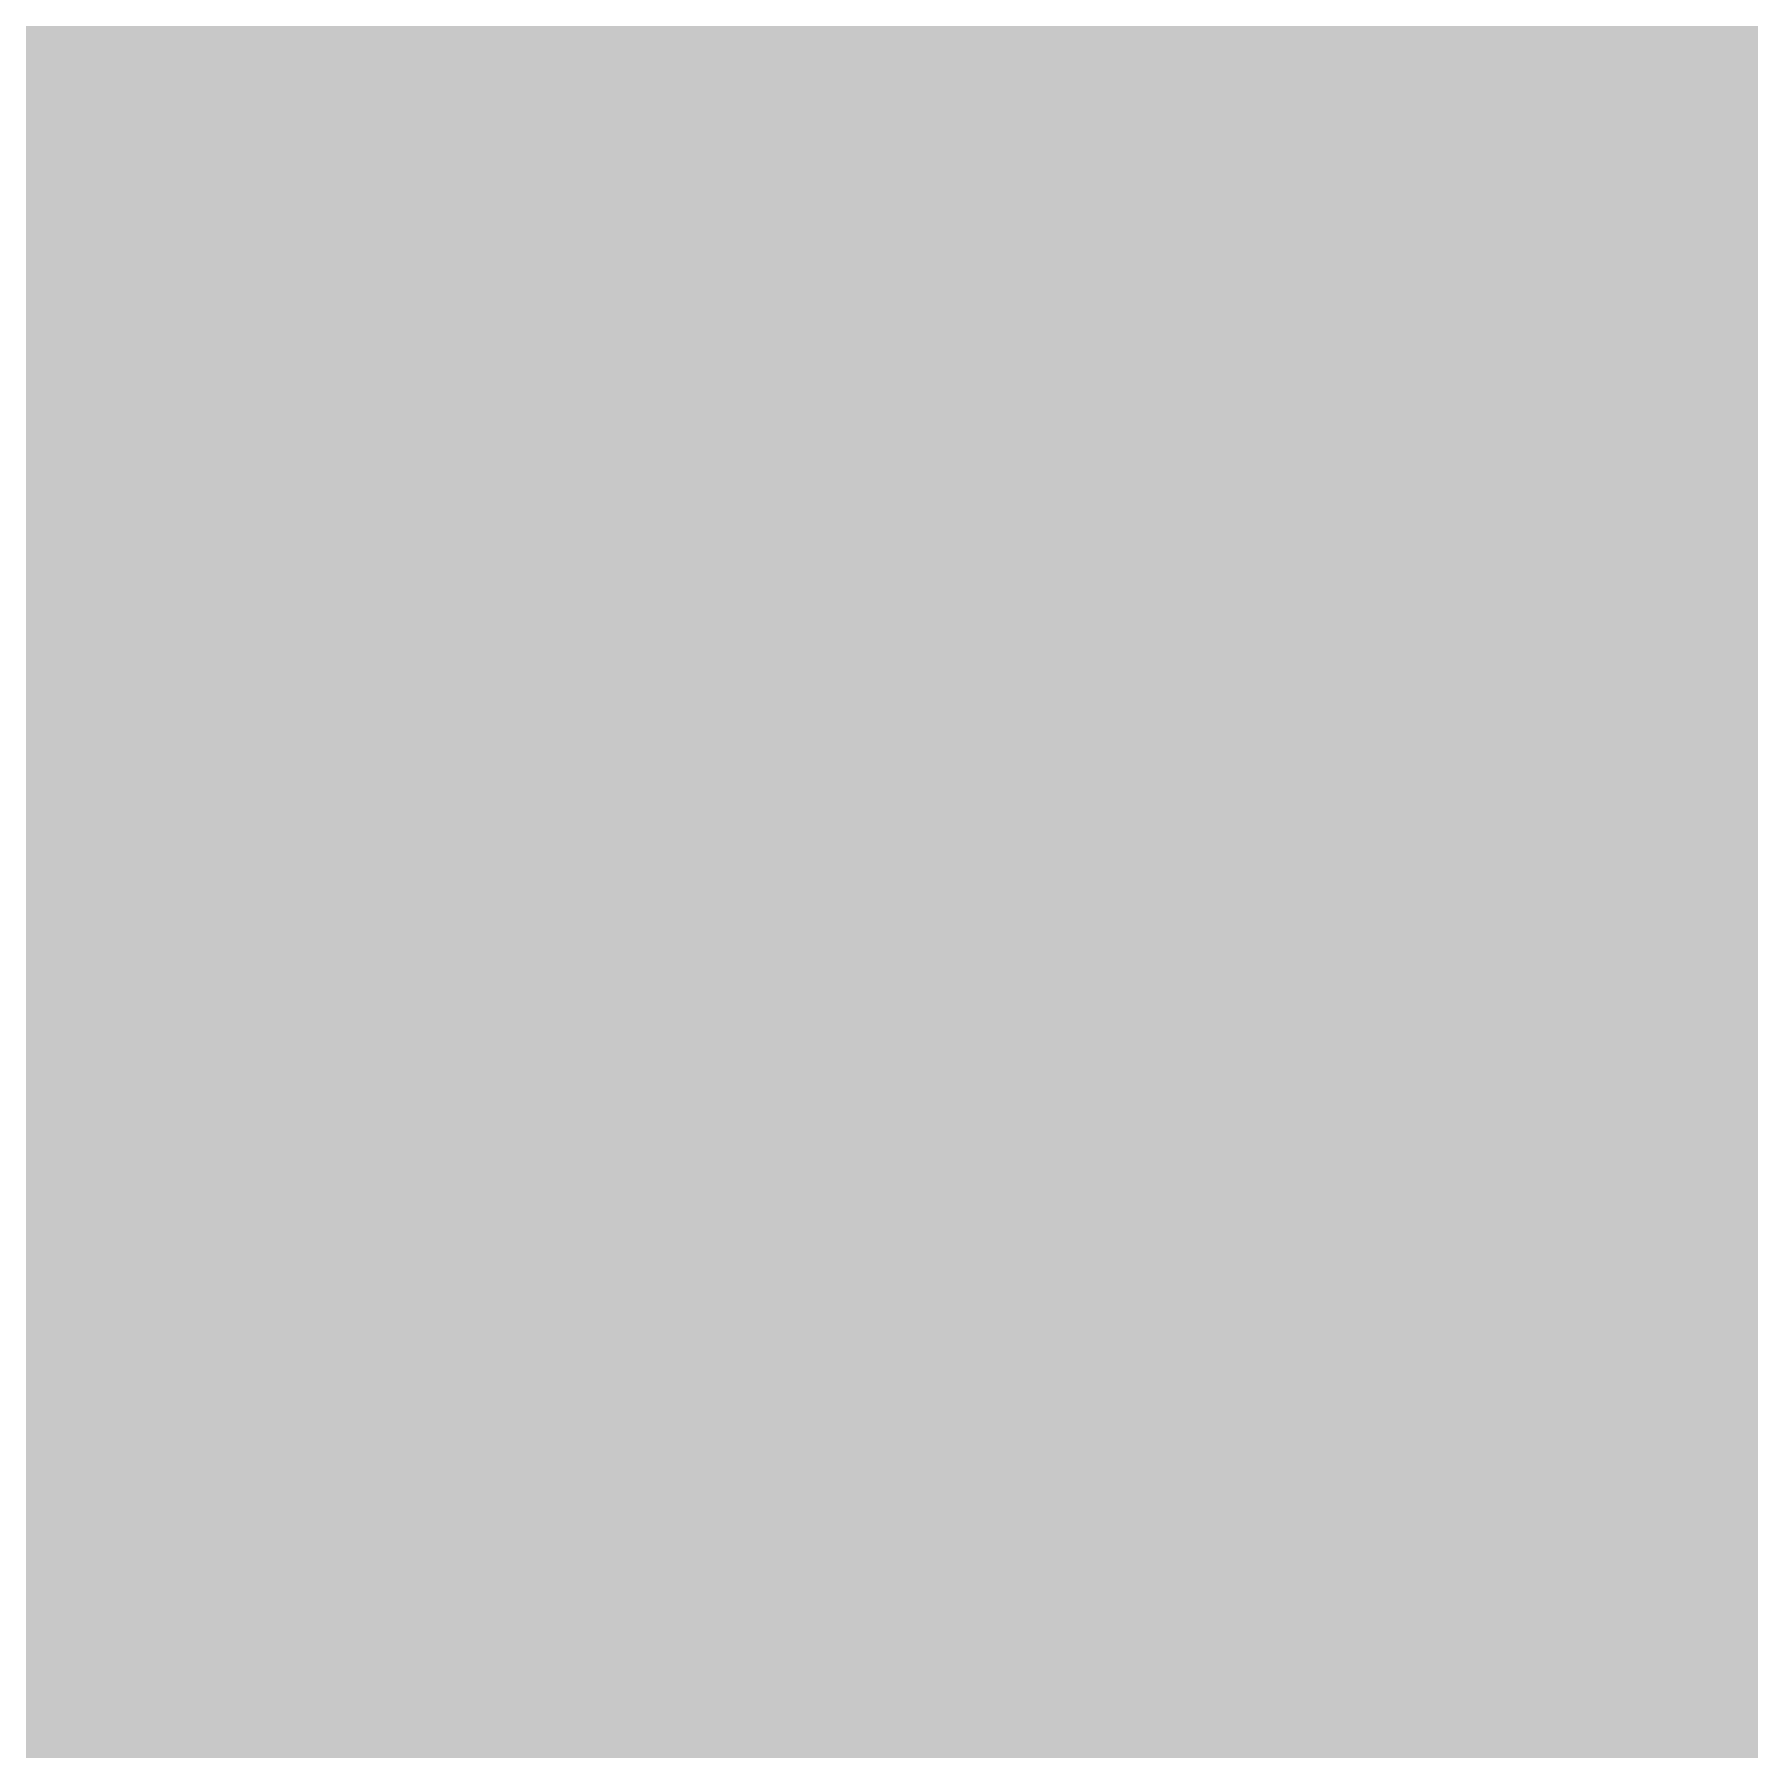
# Model space of a CAD drawing. Header units: inches. Extents: x 22 to 371, y 55 to 284.
# Drawn here: x 63.989 to 64.1225, y 158.6045 to 158.738 of the extents above; entities that cross this region are included whole.
import ezdxf

# ---------------------------------------------------------------- set-up
doc = ezdxf.new("R2010")
doc.units = ezdxf.units.IN
doc.layers.add('Bottom Layer', color=5, linetype='Continuous')
doc.layers.add('Top Layer', color=1, linetype='Continuous')

msp = doc.modelspace()

# ---------------------------------------------------------------- hatches: boundary and pattern name
at = {"layer": 'Top Layer'}
msp.add_hatch(color=1, dxfattribs=at).paths.add_polyline_path([(66.7558, 160.8963), (66.57401, 160.8963), (66.57401, 160.77329), (66.55271, 160.74141), (66.533, 160.6423), (66.533, 157.62384), (66.53797, 157.59882), (66.53797, 157.39903), (65.44499, 157.39903), (65.44499, 156.53349), (64.6303, 156.53349), (64.6303, 156.62763), (64.44727, 156.62763), (64.44727, 157.31343), (64.6303, 157.31343), (64.6303, 158.27863), (63.4873, 158.27863), (63.4873, 158.18449), (62.10909, 158.18449), (61.80221, 158.49137), (61.80221, 159.85), (61.91042, 160.00838), (63.50978, 160.00838), (63.68322, 160.04288), (63.83025, 160.14112), (64.20146, 160.51233), (64.20147, 160.51233), (64.29971, 160.65937), (64.33421, 160.8328), (64.33421, 161.17072), (66.7558, 161.17072)])

# ---------------------------------------------------------------- linework, layer by layer
at = {"layer": 'Bottom Layer'}
for points in [[(63.22715, 158.623, 1, 1, 0), (63.62222, 158.22793, 1, 1, 0)], [(64.49538, 158.22793, 1, 1, 0), (64.89045, 158.623, 1, 1, 0)], [(63.62222, 158.22793, 1, 1, 0), (64.49538, 158.22793, 1, 1, 0)]]:
    msp.add_lwpolyline(points, format="xyseb", dxfattribs=at)
for points in [[(63.37222, 158.22793, 0.5, 0.5, 1), (63.87222, 158.22793, 0.5, 0.5, 1)], [(63.37222, 158.22793, 0.5, 0.5, 1), (63.87222, 158.22793, 0.5, 0.5, 1)], [(64.24538, 158.22793, 0.5, 0.5, 1), (64.74538, 158.22793, 0.5, 0.5, 1)], [(64.24538, 158.22793, 0.5, 0.5, 1), (64.74538, 158.22793, 0.5, 0.5, 1)]]:
    msp.add_lwpolyline(points, format="xyseb", close=True, dxfattribs=at)
at = {"layer": 'Top Layer'}
msp.add_lwpolyline([(64.0588, 158.73583, 0.254, 0.254, 0), (64.0588, 159.28193, 0.254, 0.254, 0)], format="xyseb", dxfattribs=at)
msp.add_lwpolyline([(63.9953, 158.73583, 0.127, 0.127, 1), (64.1223, 158.73583, 0.127, 0.127, 1)], format="xyseb", close=True, dxfattribs=at)

doc.saveas('drawing.dxf')
